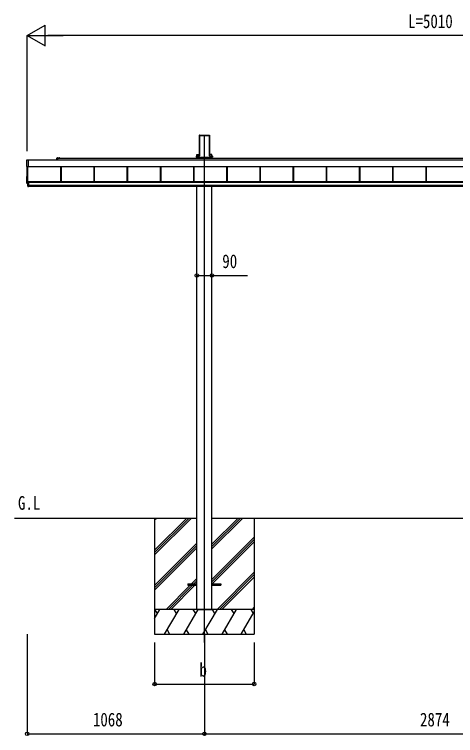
# Model space of a CAD drawing. Units: millimetres, scale not verified. Extents: x -10512 to 10512, y -7425 to 7425.
# Drawn here: x -3339 to -681, y -4823 to -477 of the extents above; entities that cross this region are included whole.
import ezdxf
from ezdxf.enums import TextEntityAlignment as Align

# ---------------------------------------------------------------- set-up
doc = ezdxf.new("R2010")
doc.units = ezdxf.units.MM
doc.header["$LTSCALE"] = 30
for name, color, linetype in [('0-2_USER1', 3, 'Continuous'), ('0-3_YKK_12', 2, 'Continuous'), ('0-4_YKK_A1', 4, 'Continuous'), ('0-5_YKK_D', 6, 'Continuous')]:
    doc.layers.add(name, color=color, linetype=linetype)
doc.styles.add('ＭＳ ゴシック', font='')
doc.styles.get('ＭＳ ゴシック').set_extended_font_data('MS Gothic')

msp = doc.modelspace()

# ---------------------------------------------------------------- linework, layer by layer
at = {"layer": '0-3_YKK_12'}
msp.add_line((-2194.36, -4262.5), (-2194.36, -1205.36), dxfattribs=at)
at = {"layer": '0-4_YKK_A1'}
for p, q in [((-2225.61, -1210.71), (-2225.61, -1327.38)), ((-2225.25, -1204.86), (-2225.6, -1210.35)), ((-2224.81, -1205.32), (-2225.25, -1204.86)), ((-2224.75, -1204.39), (-2222.71, -1204.39)), ((-2224.75, -1204.39), (-2224.31, -1204.85)), ((-2224.73, -1321.33), (-2224.73, -1206.2)), ((-2224.23, -1205.88), (-2224.23, -1321.01)), ((-2222.4, -1204.72), (-2222.71, -1204.39)), ((-2222.4, -1204.72), (-2166.32, -1204.72)), ((-2221.86, -1207.86), (-2166.86, -1207.86)), ((-2221.86, -1329.21), (-2221.86, -1207.86)), ((-2166.32, -1204.72), (-2166.01, -1204.39)), ((-2166.01, -1204.39), (-2163.97, -1204.39)), ((-2164.49, -1321.01), (-2164.49, -1205.88)), ((-2164.41, -1204.85), (-2163.97, -1204.39)), ((-2163.99, -1206.2), (-2163.99, -1321.33)), ((-2163.47, -1204.86), (-2163.91, -1205.32)), ((-2163.47, -1204.86), (-2163.12, -1210.35)), ((-2163.11, -1210.71), (-2163.11, -1327.38)), ((-3082.95, -1354.27), (-3082.95, -1344.3)), ((-3080.45, -1341.8), (-3072.91, -1341.8)), ((-3080.45, -1344.3), (1551.8, -1344.3)), ((-3080.45, -1344.6), (-3080.45, -1354.27)), ((-3066.7, -1344.3), (-3080.15, -1344.3)), ((-3071.99, -1341.8), (-3066.7, -1341.8)), ((-2242.23, -1338.13), (-2242.23, -1338.63)), ((-2242.23, -1338.63), (-2241.77, -1338.63)), ((-2241.77, -1338.13), (-2241.77, -1331.25)), ((-2239.77, -1338.13), (-2241.77, -1338.13)), ((-2239.77, -1338.63), (-2241.77, -1338.63)), ((-2241.76, -1338.13), (-2241.76, -1338.63)), ((-2241.73, -1330.28), (-2226.72, -1330.28)), ((-2239.77, -1331.33), (-2239.77, -1338.13)), ((-2226.2, -1331.33), (-2239.77, -1331.33)), ((-2239.77, -1338.13), (-2148.95, -1338.13)), ((-2239.77, -1338.13), (-2239.77, -1338.63)), ((-2239.77, -1338.63), (-2148.95, -1338.63)), ((-2239.56, -1320.95), (-2225.61, -1320.95)), ((-2239.56, -1330.28), (-2239.56, -1320.95)), ((-2239.56, -1344.3), (-2239.56, -1338.63)), ((-2239.36, -1338.63), (-2239.36, -1344.3)), ((-2238.36, -1338.29), (-2150.36, -1338.29)), ((-2225.62, -1327.73), (-2225.72, -1329.34)), ((-2225.2, -1329.9), (-2224.82, -1323.8)), ((-2224.32, -1323.83), (-2224.7, -1329.93)), ((-2164.02, -1329.93), (-2164.4, -1323.83)), ((-2163.9, -1323.8), (-2163.52, -1329.9)), ((-2149.16, -1320.95), (-2163.11, -1320.95)), ((-2163.1, -1327.73), (-2163, -1329.34)), ((-2162.53, -1330.83), (-2148.95, -1330.83)), ((-2148.95, -1331.33), (-2162.53, -1331.33)), ((-2162, -1330.28), (-2146.99, -1330.28)), ((-2149.36, -1338.63), (-2149.36, -1344.3)), ((-2149.16, -1330.28), (-2149.16, -1320.95)), ((-2149.16, -1344.3), (-2149.16, -1338.63)), ((-2148.95, -1330.83), (-2148.95, -1331.33)), ((-2148.95, -1338.13), (-2148.95, -1331.33)), ((-2146.96, -1338.13), (-2148.95, -1338.13)), ((-2148.95, -1338.13), (-2148.95, -1338.63)), ((-2146.96, -1338.63), (-2148.95, -1338.63)), ((-2146.96, -1331.25), (-2146.96, -1338.13)), ((-2146.49, -1338.63), (-2146.96, -1338.63)), ((-2146.95, -1338.13), (-2146.95, -1338.63)), ((-2146.49, -1338.13), (-2146.49, -1338.63)), ((-3263.95, -1394.72), (-3263.95, -1353.69)), ((-3255.95, -1354.27), (1741.05, -1354.27)), ((-3255.95, -1395.99), (-3263.48, -1395.53)), ((-3262.45, -1494.44), (-3262.45, -1395.59)), ((-3257.45, -1512.47), (-3257.45, -1395.89)), ((-3255.95, -1394.22), (1741.05, -1394.22)), ((-3255.95, -1394.45), (1741.05, -1394.45)), ((-3255.95, -1395.49), (-3255.95, -1395.99)), ((-3058.95, -1485.2), (-3058.95, -1394.45)), ((-3058.55, -1485.2), (-3058.55, -1394.45)), ((-3055.95, -1485.2), (-3055.95, -1394.45)), ((-2858.95, -1485.2), (-2858.95, -1394.45)), ((-2856.35, -1485.2), (-2856.35, -1394.45)), ((-2855.95, -1485.2), (-2855.95, -1394.45)), ((-2658.95, -1485.2), (-2658.95, -1394.45)), ((-2656.35, -1485.2), (-2656.35, -1394.45)), ((-2655.95, -1485.2), (-2655.95, -1394.45)), ((-2458.95, -1485.2), (-2458.95, -1394.45)), ((-2456.35, -1485.2), (-2456.35, -1394.45)), ((-2455.95, -1485.2), (-2455.95, -1394.45)), ((-2258.95, -1485.2), (-2258.95, -1394.45)), ((-2256.35, -1485.2), (-2256.35, -1394.45)), ((-2255.95, -1485.2), (-2255.95, -1394.45)), ((-2058.95, -1485.2), (-2058.95, -1394.45)), ((-2056.35, -1485.2), (-2056.35, -1394.45)), ((-2055.95, -1485.2), (-2055.95, -1394.45)), ((-1858.95, -1485.2), (-1858.95, -1394.45)), ((-1856.35, -1485.2), (-1856.35, -1394.45)), ((-1855.95, -1485.2), (-1855.95, -1394.45)), ((-1658.95, -1485.2), (-1658.95, -1394.45)), ((-1656.35, -1485.2), (-1656.35, -1394.45)), ((-1655.95, -1485.2), (-1655.95, -1394.45)), ((-1458.95, -1485.2), (-1458.95, -1394.45)), ((-1456.35, -1485.2), (-1456.35, -1394.45)), ((-1455.95, -1485.2), (-1455.95, -1394.45)), ((-1258.95, -1485.2), (-1258.95, -1394.45)), ((-1256.35, -1485.2), (-1256.35, -1394.45)), ((-1255.95, -1485.2), (-1255.95, -1394.45)), ((-1058.95, -1485.2), (-1058.95, -1394.45)), ((-1056.35, -1485.2), (-1056.35, -1394.45)), ((-1055.95, -1485.2), (-1055.95, -1394.45)), ((-858.95, -1485.2), (-858.95, -1394.45)), ((-856.35, -1485.2), (-856.35, -1394.45)), ((-855.95, -1485.2), (-855.95, -1394.45)), ((-3263.95, -1494.82), (-3263.95, -1453.79)), ((-3263.48, -1453.3), (-3262.45, -1453.23)), ((-3257.45, -1496), (-3263.48, -1495.63)), ((-3262.45, -1494.44), (-3257.45, -1494.44)), ((-3257.45, -1484.94), (-3253.95, -1484.94)), ((-3253.95, -1507.38), (-3257.45, -1507.38)), ((-3257.45, -1514), (-3253.95, -1514)), ((-3253.95, -1485.2), (1739.05, -1485.2)), ((-3253.95, -1487.21), (1739.05, -1487.21)), ((-3253.95, -1489.01), (1739.05, -1489.01)), ((-3253.95, -1489.01), (1739.05, -1489.01)), ((-3253.95, -1505.99), (1739.05, -1505.99)), ((-3253.95, -1512.47), (1739.05, -1512.47)), ((-2239.56, -4062.5), (-2239.56, -1512.47)), ((-2149.16, -4062.5), (-2149.16, -1512.47)), ((-3339.22, -3512.5), (-2239.56, -3512.5)), ((-2494.22, -3512.5), (-2494.22, -4212.5)), ((-2494.22, -3706.68), (-2300.04, -3512.5)), ((-2494.22, -3720.82), (-2285.9, -3512.5)), ((-2494.22, -3734.96), (-2271.76, -3512.5)), ((-2494.22, -3522.83), (-2483.89, -3512.5)), ((-2149.16, -3512.5), (634.44, -3512.5)), ((-2149.02, -3698.13), (-1963.39, -3512.5)), ((-2149.02, -3683.99), (-1977.53, -3512.5)), ((-2149.02, -3669.85), (-1991.67, -3512.5)), ((-1894.22, -3512.5), (-1894.22, -4212.5)), ((-2149.02, -3881.98), (-1894.22, -3627.18)), ((-2149.02, -3896.12), (-1894.22, -3641.32)), ((-2494.22, -3918.81), (-2239.42, -3664.01)), ((-2494.22, -3932.95), (-2239.42, -3678.15)), ((-2494.22, -3947.09), (-2239.42, -3692.3)), ((-2146.76, -3908), (-1894.22, -3655.46)), ((-2117.41, -4062.5), (-1894.22, -3839.31)), ((-2103.27, -4062.5), (-1894.22, -3853.45)), ((-2089.13, -4062.5), (-1894.22, -3867.59)), ((-2294.42, -3908), (-2294.42, -3917)), ((-2294.42, -3908), (-2239.42, -3908)), ((-2271.28, -3908), (-2239.42, -3876.14)), ((-2257.14, -3908), (-2239.42, -3890.28)), ((-2242.99, -3908), (-2239.42, -3904.43)), ((-2149.42, -3908), (-2094.42, -3908)), ((-2094.42, -3908), (-2094.42, -3917)), ((-2425.78, -4062.5), (-2280.28, -3917)), ((-2411.64, -4062.5), (-2266.14, -3917)), ((-2397.49, -4062.5), (-2251.99, -3917)), ((-2294.42, -3917), (-2239.42, -3917)), ((-2149.42, -3917), (-2094.42, -3917)), ((-1894.22, -4062.5), (-2494.22, -4062.5)), ((-2494.22, -4116.8), (-2462.87, -4062.5)), ((-2477.87, -4088.48), (-2492.87, -4062.5)), ((-2434, -4212.5), (-2347.4, -4062.5)), ((-2362.4, -4088.48), (-2377.4, -4062.5)), ((-2318.53, -4212.5), (-2231.93, -4062.5)), ((-2246.93, -4088.48), (-2261.93, -4062.5)), ((-2239.56, -4062.5), (-2149.16, -4062.5)), ((-2203.06, -4212.5), (-2116.46, -4062.5)), ((-2131.46, -4088.48), (-2146.46, -4062.5)), ((-2087.59, -4212.5), (-2000.99, -4062.5)), ((-2015.99, -4088.48), (-2030.99, -4062.5)), ((-1972.12, -4212.5), (-1894.22, -4077.57)), ((-1915.52, -4062.5), (-1900.52, -4088.48)), ((-1905.28, -4062.5), (-1894.22, -4051.44)), ((-2494.22, -4212.5), (-1894.22, -4212.5)), ((-2419, -4186.52), (-2404.01, -4212.5)), ((-2303.53, -4186.52), (-2288.53, -4212.5)), ((-2188.06, -4186.52), (-2173.06, -4212.5)), ((-2072.59, -4186.52), (-2057.59, -4212.5)), ((-1957.12, -4186.52), (-1942.13, -4212.5))]:
    msp.add_line(p, q, dxfattribs=at)
for points in [[(-2242.23, -1330.78), (-2242.23, -1338.13), (-2241.77, -1338.13)], [(-2239.77, -1331.33), (-2239.77, -1330.83), (-2226.2, -1330.83)], [(-2146.49, -1330.78), (-2146.49, -1338.13), (-2146.96, -1338.13)], [(-3263.48, -1353.2), (-3255.95, -1352.74), (-3255.95, -1353.24), (-3255.95, -1395.49)], [(-3257.45, -1484.94), (-3257.45, -1507.38), (-3257.45, -1514)], [(-3254.45, -1484.94), (-3254.45, -1507.38), (-3254.45, -1514)], [(-3253.95, -1484.94), (-3253.95, -1507.38), (-3253.95, -1514)]]:
    msp.add_lwpolyline(points, dxfattribs=at)
for centre, radius, start, end in [((-3080.45, -1344.3), 2.5, 90, 180), ((-3080.15, -1344.6), 0.3, 90, 180), ((-3072.91, -1342), 0.2, 23.57818, 90), ((-3072.45, -1341.8), 0.3, 203.57818, 336.42182), ((-3071.99, -1342), 0.2, 90, 156.42182), ((-3066.7, -1343.05), 1.25, 270, 90), ((-2241.26, -1331.25), 0.501, 90.24971, 179.75029), ((-2147.46, -1331.25), 0.501, 0.24971, 89.75029), ((-3263.45, -1353.69), 0.497, 93.16944, 179.94772), ((-3263.08, -1394.75), 0.873, 177.74142, 242.53793), ((-3263.45, -1453.79), 0.497, 93.16944, 179.94772), ((-3263.08, -1494.85), 0.873, 177.74142, 242.53793)]:
    msp.add_arc(centre, radius, start, end, dxfattribs=at)
for centre, major_axis, ratio, start_param, end_param in [((-2225.57, -1210.35), (0.031, 0.5), 0.061627, 1.5746234, 2.3600215), ((-2224.75, -1204.89), (0.346, -0.364), 0.996462, 2.3838095, 3.8892836), ((-2225.04, -1208.36), (0.22, 3.04), 0.070684, 5.5043854, 6.2286971), ((-2224.54, -1208.38), (0.22, 3.54), 0.060877, 5.5025319, 6.2268436), ((-2164.18, -1208.38), (-0.22, 3.54), 0.060877, 0.0563417, 0.7806534), ((-2163.68, -1208.36), (-0.22, 3.04), 0.070684, 0.0544883, 0.7787999), ((-2163.97, -1204.89), (-0.346, -0.364), 0.996462, 2.3939017, 3.8993758), ((-2163.16, -1210.35), (-0.031, 0.5), 0.061627, 3.9231638, 4.7085619), ((-2241.73, -1330.78), (0.355, -0.355), 0.99628, 2.358058, 3.9251274), ((-2239.77, -1331.24), (2, 0), 0.045872, 3.2026792, 4.712389), ((-2239.77, -1330.74), (1.5, 0), 0.061163, 3.2026792, 4.712389), ((-2226.72, -1329.28), (0.691, -0.728), 0.996462, 5.5254021, 7.0308762), ((-2226.2, -1329.83), (-0.693, 0.73), 0.992955, 2.3838095, 3.8892836), ((-2226.2, -1329.83), (1.04, -1.09), 0.996462, 5.5254021, 7.0308762), ((-2225.66, -1327.73), (0.031, 0.5), 0.061627, 4.716216, 5.5016142), ((-2225.04, -1323.8), (0.22, 3.5), 0.061627, 4.716216, 5.5016142), ((-2224.54, -1323.83), (0.22, 4), 0.053972, 4.7153191, 5.5007173), ((-2164.18, -1323.83), (-0.22, 4), 0.053972, 0.782468, 1.5678662), ((-2162.52, -1329.83), (-1.04, -1.09), 0.996462, 5.5354944, 7.0409685), ((-2163.68, -1323.8), (-0.22, 3.5), 0.061627, 0.7815711, 1.5669693), ((-2162.52, -1329.83), (0.693, 0.73), 0.992955, 2.3939017, 3.8993758), ((-2163.07, -1327.73), (-0.031, 0.5), 0.061627, 0.7815711, 1.5669693), ((-2162, -1329.28), (-0.691, -0.728), 0.996462, 5.5354944, 7.0409685), ((-2148.95, -1330.74), (1.5, 0), 0.061163, 4.712389, 6.2220988), ((-2148.95, -1331.24), (2, 0), 0.045872, 4.712389, 6.2220988), ((-2146.99, -1330.78), (-0.355, -0.355), 0.99628, 2.358058, 3.9251274)]:
    msp.add_ellipse(centre, major_axis=major_axis, ratio=ratio, start_param=start_param, end_param=end_param, dxfattribs=at)
at = {"layer": '0-5_YKK_D'}
for p, q in [((-3262.36, -604.72), (-3154.11, -542.22)), ((-3154.11, -667.22), (-3154.11, -542.22)), ((-3262.36, -1302.27), (-3262.36, -603.72)), ((-3262.36, -604.72), (-3154.11, -667.22)), ((-3262.36, -604.72), (-3045.86, -604.72)), ((1622.64, -604.72), (-3137.36, -604.72)), ((-3262.36, -4212.47), (-3262.36, -4813.5)), ((-2194.36, -4212.47), (-2194.36, -4813.5)), ((-2194.36, -4212.47), (-2194.36, -4813.5)), ((-2494.22, -4262.5), (-2494.22, -4513.5)), ((-1894.22, -4262.5), (-1894.22, -4513.5)), ((-2494.22, -4512.5), (-1894.22, -4512.5)), ((-3262.36, -4812.5), (-2194.36, -4812.5)), ((-2194.36, -4812.5), (679.64, -4812.5))]:
    msp.add_line(p, q, dxfattribs=at)
msp.add_lwpolyline([(-2239.56, -2050.84), (-2149.16, -2050.84), (-1934.66, -2050.84)], dxfattribs=at)
for centre in [(-2239.56, -2050.84), (-2149.16, -2050.84), (-2494.22, -4512.5), (-1894.22, -4512.5), (-3262.36, -4812.5), (-2194.36, -4812.5), (-2194.36, -4812.5)]:
    msp.add_circle(centre, 10.62, dxfattribs=at)

# ---------------------------------------------------------------- texts
at = {"layer": '0-2_USER1', "style": 'ＭＳ ゴシック', "width": 0.8}
msp.add_text('G.L', height=82.48, dxfattribs=at).set_placement((-3317.74, -3487.19), align=Align.BOTTOM_LEFT)
at = {"layer": '0-5_YKK_D', "style": 'ＭＳ ゴシック', "width": 0.8}
for s, p in [('L=5010', (-967.36, -584.72)), ('90', (-2086.66, -2030.84)), ('b', (-2224.22, -4492.5)), ('1068', (-2866.36, -4792.5)), ('2874', (-895.36, -4792.5))]:
    msp.add_text(s, height=82.48, dxfattribs=at).set_placement(p, align=Align.BOTTOM_LEFT)

doc.saveas('drawing.dxf')
